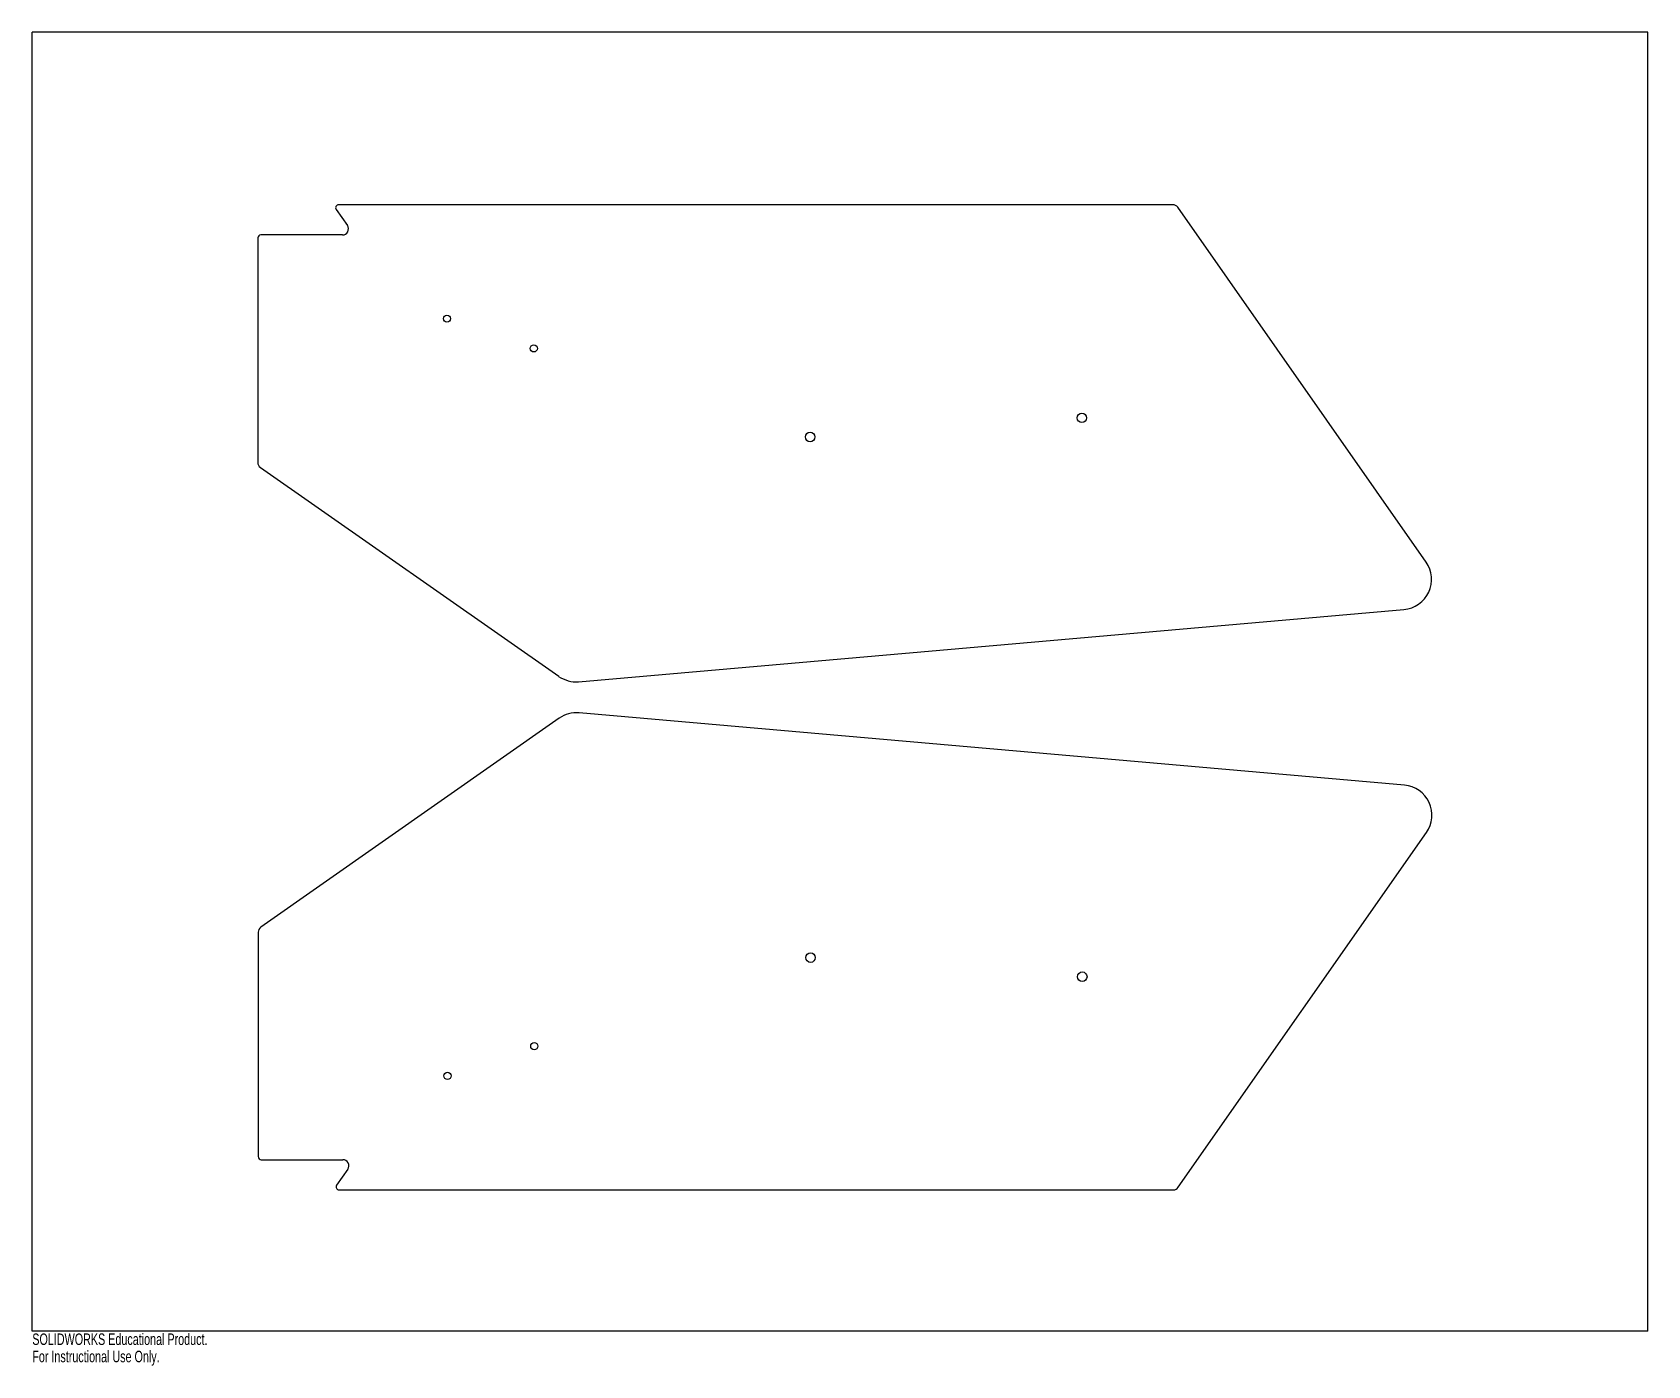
# Model space of a CAD drawing. Header units: inches. Extents: x -13.4 to 13.4, y -11.3 to 10.8.
import ezdxf

# ---------------------------------------------------------------- set-up
doc = ezdxf.new("R2010")
doc.units = ezdxf.units.IN
doc.header["$MEASUREMENT"] = 0
doc.styles.add('SLDTEXTSTYLE0', font='TXT', dxfattribs={"width": 0.7})

msp = doc.modelspace()

# ---------------------------------------------------------------- linework, layer by layer
at = {"color": 7, "linetype": 'Continuous', "lineweight": 25}
for p, q in [((-13.375, -10.75), (-13.375, 10.75)), ((13.375, 10.75), (-13.375, 10.75)), ((13.375, -10.75), (13.375, 10.75)), ((-8.343, 7.817), (-8.158, 7.553)), ((5.511, 7.896), (-8.302, 7.896)), ((9.705, 1.981), (5.593, 7.853)), ((-9.641, 7.346), (-9.641, 3.63)), ((-8.24, 7.396), (-9.591, 7.396)), ((-9.598, 3.548), (-4.658, 0.089)), ((-4.328, 0), (9.339, 1.196)), ((9.346, -1.713), (-4.321, -0.517)), ((-4.651, -0.605), (-9.591, -4.065)), ((5.6, -8.37), (9.712, -2.498)), ((-9.634, -4.146), (-9.634, -7.863)), ((-9.584, -7.913), (-8.233, -7.913)), ((-8.151, -8.07), (-8.336, -8.334)), ((-8.295, -8.413), (5.518, -8.413)), ((13.375, -10.75), (-13.375, -10.75))]:
    msp.add_line(p, q, dxfattribs=at)
for centre, radius in [((-6.508, 6.01), 0.0591), ((-5.071, 5.517), 0.0591), ((4.005, 4.367), 0.0787), ((-0.495, 4.051), 0.0787), ((-0.488, -4.568), 0.0787), ((4.012, -4.884), 0.0787), ((-5.063, -6.034), 0.0591), ((-6.5, -6.526), 0.0591)]:
    msp.add_circle(centre, radius, dxfattribs=at)
for centre, radius, start, end in [((-8.302, 7.846), 0.05, 90, 215), ((5.511, 7.796), 0.1, 35, 90), ((-8.24, 7.496), 0.1, 270, 35), ((-9.591, 7.346), 0.05, 90, 180), ((-9.541, 3.63), 0.1, 180, 235), ((9.295, 1.694), 0.5, 275, 35), ((-4.372, 0.498), 0.5, 235, 275), ((-4.364, -1.015), 0.5, 85, 125), ((9.303, -2.211), 0.5, 325, 85), ((-9.534, -4.146), 0.1, 125, 180), ((-9.584, -7.863), 0.05, 180, 270), ((-8.233, -8.013), 0.1, 325, 90), ((-8.295, -8.363), 0.05, 145, 270), ((5.518, -8.313), 0.1, 270, 325)]:
    msp.add_arc(centre, radius, start, end, dxfattribs=at)

# ---------------------------------------------------------------- texts
at = {"color": 7, "linetype": 'Continuous', "char_height": 0.1903, "attachment_point": 1, "style": 'SLDTEXTSTYLE0'}
for s, insert in [('SOLIDWORKS Educational Product.', (-13.375, -10.79)), ('For Instructional Use Only.', (-13.375, -11.076))]:
    msp.add_mtext(s, dxfattribs=dict(at, insert=insert))

doc.saveas('drawing.dxf')
